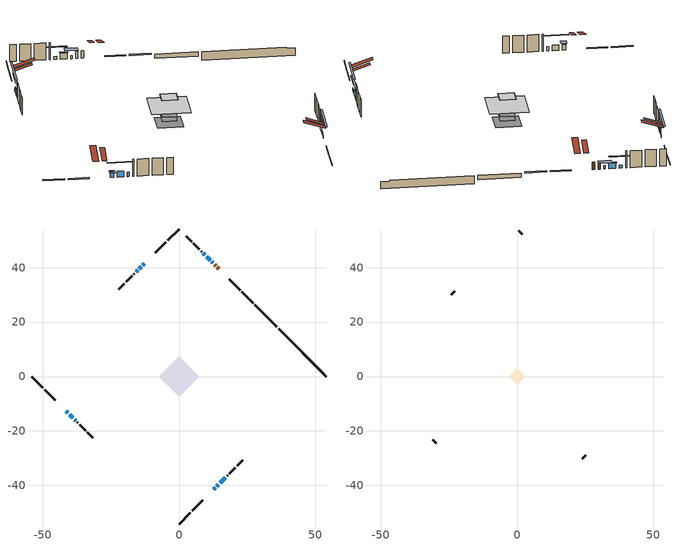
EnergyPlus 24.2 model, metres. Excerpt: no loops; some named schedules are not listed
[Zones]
conditioned space
 floor adiabatic (Floor3 construction): -2.81,0 0,2.81 2.81,0 0,-2.81 z0.49
 floor adiabatic (AdiabaticFloorConstruction): -7.36,0 0,7.36 7.36,0 0,-7.36 z2.93
 floor foundation (Slab1 construction): -4.87,0 0,4.87 4.87,0 0,-4.87 z-1.91
 floor foundation (Slab2 construction): -2.81,0 0,2.81 2.81,0 0,-2.81 z-0.71
 wall outside (RimJoist1 construction): 0,-54.22 4.16,-50.05 / -54.22,0 -50.05,-4.16 / 0,54.22 -4.16,50.05 / 27.25,26.96 23.09,31.12 z0.49:0.79
 wall outside (RimJoist2 construction): 4.82,-49.4 8.74,-45.48 / -49.4,-4.82 -45.48,-8.74 / -4.82,49.4 -8.74,45.48 / 22.44,31.78 18.52,35.7 z0.49:0.79
 wall outside (AdiabaticWallConstruction 1): 14.57,39.65 14.11,40.1 / 13.46,40.76 13.08,41.14 z0.49:2.52
 wall outside (AdiabaticWallConstruction): 12.42,41.79 12.1,42.12 z0.49:1.33; -41.53,-12.69 -40.9,-13.32 / 11.44,42.78 10.18,44.04 / -40.24,-13.97 -38.98,-15.23 / -13.94,40.28 -14.57,39.65 / 15.17,-39.05 17.06,-37.16 z0.49:2.12; -12.69,41.53 -13.28,40.94 / 12.69,-41.53 13.28,-40.94 z0.49:0.95; -38.33,-15.89 -37.99,-16.23 z0.49:1.71; 9.53,44.69 8.95,45.27 / 13.93,-40.28 14.51,-39.7 z0.49:1.31; -15.22,39 -15.8,38.42 z0.49:1.51
 wall outside (Wall1 construction): 17.71,-36.5 17.87,-36.35 / -37.33,-16.89 -37.17,-17.04 / -16.45,37.76 -16.61,37.61 / 8.29,45.92 8.14,46.08 z0.49:5.37
 wall outside (Wall2 construction): 18.53,-35.69 20.74,-33.48 / -36.52,-17.7 -34.3,-19.91 / -17.27,36.95 -19.48,34.74 / 7.48,46.74 5.27,48.95 z0.49:5.37
 wall outside (Wall3 construction): 21.4,-32.82 23.39,-30.82 / -33.65,-20.57 -31.65,-22.57 / -20.14,34.08 -22.14,32.08 / 4.61,49.61 2.61,51.61 z0.49:5.37
 wall foundation (FoundationWall1 construction): 36.65,17.57,-1.91 36.65,17.57,0.48 52.46,1.76,0.48 52.46,1.76,0.17 54.22,0,0.17 54.22,0,-1.91
 wall foundation (FoundationWall2 construction): 35.99,18.22 27.91,26.3 z-0.71:0.49
 window (WindowConstruction 8): 12.42,41.8 12.1,42.12 z0.49:1.33
 window (WindowConstruction 5): -41.53,-12.69 -40.9,-13.32 z0.49:2.11
 window (WindowConstruction 6): 11.44,42.78 10.18,44.03 z0.49:2.11
 window (WindowConstruction 7): -40.24,-13.97 -38.98,-15.23 z0.49:2.11
 window (WindowConstruction 10): -12.69,41.53 -13.28,40.94 z0.49:0.95
 window (WindowConstruction 11): 12.69,-41.53 13.28,-40.94 z0.49:0.95
 window (WindowConstruction 9): -38.33,-15.89 -37.99,-16.23 z0.49:1.71
 window (WindowConstruction): 9.52,44.69 8.95,45.27 z0.49:1.3
 window (WindowConstruction 1): -13.94,40.28 -14.56,39.65 z0.49:2.11
 window (WindowConstruction 2): -15.22,38.99 -15.8,38.42 z0.49:1.5
 window (WindowConstruction 3): 13.94,-40.28 14.51,-39.7 z0.49:1.3
 window (WindowConstruction 4): 15.17,-39.05 17.06,-37.16 z0.49:2.11
 door (Door): 14.57,39.65 14.11,40.1 z0.49:2.52
 door (Door 1): 13.46,40.76 13.08,41.14 z0.49:2.52
 ceiling adiabatic (AdiabaticFloorConstruction): 0,-7.36 7.36,0 0,7.36 -7.36,0 z2.93
 roof outside (Roof3 construction): 12.03,-42.19,5.37 8.63,-38.79,6.97 7.74,-39.68,6.97 11.13,-43.08,5.37; -42.19,-12.03,5.37 -38.79,-8.63,6.97 -39.68,-7.74,6.97 -43.08,-11.13,5.37; -12.03,42.19,5.37 -8.63,38.79,6.97 -7.74,39.68,6.97 -11.13,43.08,5.37; 15.22,38.99,5.37 11.83,35.59,6.97 12.72,34.7,6.97 16.12,38.1,5.37
attic - vented
 floor to conditioned space (Floor1 construction Reversed): -2.95,0 0,2.95 2.95,0 0,-2.95 z5.37
 floor to conditioned space (Floor2 construction Reversed): -3.01,0 0,3.01 3.01,0 0,-3.01 z5.37
 wall outside (Wall4 construction): 24.05,-30.16 25.35,-28.87 / -30.99,-23.23 -29.69,-24.52 / -22.79,31.42 -24.09,30.13 / 1.95,52.26 0.66,53.56 z0.49:5.37
 roof outside (Roof1 construction): 10.48,-43.74,5.37 6.37,-39.63,7.3 5.29,-40.71,7.3 9.4,-44.82,5.37; -43.74,-10.48,5.37 -39.63,-6.37,7.3 -40.71,-5.29,7.3 -44.82,-9.4,5.37; -10.48,43.74,5.37 -6.37,39.63,7.3 -5.29,40.71,7.3 -9.4,44.82,5.37; 16.78,37.44,5.37 12.67,33.33,7.3 13.75,32.25,7.3 17.86,36.36,5.37
shading: 11.02,43.19 13.5,40.72 14.57,41.8 12.1,44.27 z2.85; -40.69,-13.53 -41.74,-12.48 -42.82,-13.55 -41.76,-14.6 z2.41; 10.04,44.18 11.58,42.63 11.87,42.92 10.33,44.47 z2.32; -37.08,-17.14 -42.15,-12.06 -42.44,-12.35 -37.37,-17.43 z4.82; -16.85,37.37 -9.12,45.1 -9.41,45.39 -17.14,37.66 z6; 16.85,-37.37 9.12,-45.1 9.41,-45.39 17.14,-37.66 z6; 7.04,47.18 11.43,42.78 11.73,43.07 7.33,47.47 z4; -16.47,37.74 -12.03,42.19 -12.32,42.48 -16.77,38.03 z4.82; -15.94,38.28 -15.08,39.14 -15.37,39.43 -16.23,38.57 z1.71; 16.42,-37.8 12.03,-42.19 12.32,-42.48 16.71,-38.09 z4; 18.97,-35.25 13.26,-40.96 13.55,-41.25 19.26,-35.54 z4.82
[Building]
Building 1: Terrain=Suburbs
[Site:Location]
Muskoka_ON: Latitude {deg}=44.97; Longitude {deg}=-79.3; Time Zone {hr}=-5; Elevation {m}=282; Keep Site Location Information=Yes
[Site:GroundTemperature:Shallow]
1.23063, -0.843289, -1.00938, -0.0251953, 3.92574, 7.85827, 11.2676, 13.4273, 13.6107, 11.8542, 8.53183, 4.71994
[Site:WaterMainsTemperature]
Calculation Method=Schedule; Temperature Schedule=mains temperature schedule
[Material] Roughness=Rough; Thermal Absorptance=0.9
Name | Thickness {m} | Conductivity {W/m-K} | Density {kg/m3} | Specific Heat {J/kg-K} | Solar Absorptance | Visible Absorptance
asphalt or fiberglass shingles | 0.00635 | 0.162714 | 1121.4 | 1465.45 | 0.4 | 0.4
ceiling loosefill ins | 0.0846667 | 0.0480833 | 16.02 | 1046.75 | 0.7 | 0.7
ceiling stud and cavity | 0.1397 | 0.0803008 | 65.682 | 1177.47 | 0.7 | 0.7
ceiling stud and cavity 1 | 0.1397 | 0.0771013 | 65.682 | 1177.47 | 0.7 | 0.7
concrete 4.0 in. | 0.1016 | 1.803125 | 2242.8 | 837.4 | 0.7 | 0.7
concrete 8.0 in. | 0.2032 | 1.803125 | 2242.8 | 837.4 | 0.7 | 0.7
door material | 0.04445 | 0.188738 | 512.64 | 1214.23 | 0.7 | 0.7
door material 1 | 0.04445 | 0.053851 | 512.64 | 1214.23 | 0.7 | 0.7
exterior vertical ins | 0.013954 | 0.029427 | 32.04 | 1214.23 | 0.7 | 0.7
exterior vertical ins 1 | 0.146173 | 0.029427 | 32.04 | 1214.23 | 0.7 | 0.7
floor covering | 0.0127 | 9.015625 | 54.468 | 1339.84 | 0.6 | 0.6
floor covering 1 | 0.0127 | 0.0433444 | 54.468 | 1339.84 | 0.6 | 0.6
floor rigid ins; wall rigid ins | 0.512978 | 0.029427 | 32.04 | 1214.23 | 0.7 | 0.7
floor stud and cavity | 0.0889 | 0.237924 | 50.32683 | 1063.81 | 0.7 | 0.7
floor stud and cavity 1 | 0.1397 | 1.75129 | 37.0049 | 1207.88 | 0.7 | 0.7
furniture material conditioned space 1 | 0.1524 | 0.115458 | 640.8 | 1214.23 | 0.6 | 0.6
gypsum board | 0.0127 | 0.160291 | 801 | 837.4 | 0.6 | 0.6
gypsum board 1 | 0.0127 | 0.160291 | 801 | 837.4 | 0.7 | 0.7
osb sheathing 0.5 in. | 0.0127 | 0.115458 | 512.64 | 1214.23 | 0.7 | 0.7
osb sheathing 0.75 in. | 0.01905 | 0.115458 | 512.64 | 1214.23 | 0.7 | 0.7
osb sheathing 2.0 in. | 0.0508 | 0.115458 | 512.64 | 1214.23 | 0.7 | 0.7
rim joist rigid ins | 0.103632 | 0.029427 | 32.04 | 1214.23 | 0.7 | 0.7
rim joist stud and cavity | 0.0508 | 0.177588 | 50.32683 | 1063.81 | 0.6 | 0.6
rim joist stud and cavity 1 | 0.0508 | 0.0553127 | 125.044 | 1163.47 | 0.6 | 0.6
roof rigid ins | 0.051816 | 0.029427 | 32.04 | 1214.23 | 0.7 | 0.7
roof stud and cavity | 0.2032 | 1.394 | 78.34581 | 1123.46 | 0.7 | 0.7
wall stud and cavity | 0.1397 | 0.0981912 | 139.0536 | 1170.24 | 0.7 | 0.7
wall stud and cavity 1 | 0.1397 | 0.0876667 | 139.0536 | 1170.24 | 0.7 | 0.7
wall stud and cavity 2 | 0.1397 | 0.0878609 | 139.0536 | 1170.24 | 0.7 | 0.7
wall stud and cavity 3 | 0.0889 | 6.9971 | 50.32683 | 1063.81 | 0.6 | 0.6
wall stud and cavity 4 | 0.0889 | 0.380278 | 52.3479 | 1209.89 | 0.7 | 0.7
wall stud and cavity 5 | 0.0889 | 0.391764 | 83.0341 | 1211.67 | 0.7 | 0.7
wood siding | 0.0254 | 0.102417 | 544.68 | 1172.36 | 0.4 | 0.4
wood siding 1 | 0.00254 | 0.102417 | 544.68 | 1172.36 | 0.4 | 0.4
wood siding 2; wood siding 3; wood siding 4 | 0.0254 | 0.102417 | 544.68 | 1172.36 | 0.7 | 0.7
[WindowMaterial:SimpleGlazingSystem]
Name | U-Factor {W/m2-K} | Solar Heat Gain Coefficient
WindowMaterial | 2.76916 | 0.48
WindowMaterial 1 | 2.10143 | 0.48
WindowMaterial 2 | 2.17411 | 0.43
WindowMaterial 3 | 2.21499 | 0.4
WindowMaterial 4 | 5.16017 | 0.65
WindowMaterial 5 | 3.120061 | 0.47
WindowMaterial 6 | 2.28937 | 0.35
WindowMaterial 7 | 2.75042 | 0.41
[Construction]
AdiabaticFloorConstruction: floor stud and cavity 1, floor rigid ins, osb sheathing 0.75 in., floor covering 1
AdiabaticWallConstruction: wood siding 3, wall rigid ins, wall stud and cavity 4, gypsum board
AdiabaticWallConstruction 1: wood siding 4, wall rigid ins, wall stud and cavity 4, gypsum board
Door: door material
Door 1: door material 1
Floor1 construction Reversed: gypsum board, ceiling stud and cavity, ceiling loosefill ins
Floor2 construction Reversed: gypsum board, ceiling stud and cavity 1
Floor3 construction: floor stud and cavity, floor covering
FoundationWall1 construction; FoundationWall2 construction: concrete 8.0 in., gypsum board 1
furniture construction conditioned space 1: furniture material conditioned space 1
PartitionWallConstruction: gypsum board, wall stud and cavity 5, gypsum board
RimJoist1 construction: wood siding 2, rim joist stud and cavity
RimJoist2 construction: wood siding 2, rim joist rigid ins, osb sheathing 2.0 in., rim joist stud and cavity 1
Roof1 construction: asphalt or fiberglass shingles
Roof3 construction: asphalt or fiberglass shingles, roof rigid ins, osb sheathing 0.75 in., roof stud and cavity, gypsum board
Slab1 construction; Slab2 construction: concrete 4.0 in.
Wall1 construction: wood siding, osb sheathing 0.5 in., wall stud and cavity, gypsum board
Wall2 construction: wood siding, osb sheathing 0.5 in., wall stud and cavity 1, gypsum board
Wall3 construction: wood siding, osb sheathing 0.5 in., wall stud and cavity 2, gypsum board
Wall4 construction: wood siding 1, wall stud and cavity 3
WindowConstruction: WindowMaterial
WindowConstruction 1; WindowConstruction 4; WindowConstruction 5; WindowConstruction 6; WindowConstruction 7: WindowMaterial 1
WindowConstruction 10: WindowMaterial 6
WindowConstruction 11: WindowMaterial 7
WindowConstruction 2: WindowMaterial 2
WindowConstruction 3: WindowMaterial 3
WindowConstruction 8: WindowMaterial 4
WindowConstruction 9: WindowMaterial 5
[Zone] Multiplier=1; Part of Total Floor Area=Yes
Name | Volume {m3}
attic - vented | 11.162
conditioned space | 306.1
[Space]
Name | Zone | Volume {m3}
attic - vented 1 | attic - vented | 11.162
conditioned space 1 | conditioned space | 306.1
[ZoneInfiltration:EffectiveLeakageArea]
infil attic - vented 1: Zone or Space=attic - vented 1; Schedule=Always On Discrete; Effective Air Leakage Area {cm2}=1445.29; Stack Coefficient=0.000473698; Wind Coefficient=1.47052e-05
[ZoneMixing]
whole house fan mix: Zone or Space=attic - vented; Schedule=Always On Continuous; Design Flow Rate Calculation Method=Flow/Zone; Design Flow Rate {m3/s}=0; Source Zone or Space=conditioned space
[SurfaceProperty:ExposedFoundationPerimeter] Exposed Perimeter Calculation Method=TotalExposedPerimeter
Name | Total Exposed Perimeter {m}
Slab1 | 24.841
Slab2 | 11.43
[InternalMass] Zone or ZoneList=conditioned space; Space or SpaceList=conditioned space 1
Name | Construction | Surface Area {m2}
furniture mass conditioned space 1 | furniture construction conditioned space 1 | 74.9602
partition wall mass | PartitionWallConstruction | 171.56
[Lights]
interior lighting: Zone or ZoneList or Space or SpaceList=conditioned space 1; Schedule=interior lighting schedule; Design Level Calculation Method=LightingLevel; Lighting Level {W}=343.2; Return Air Fraction=0; Fraction Radiant=0.6; Fraction Visible=0.2; Fraction Replaceable=1
[People]
occupants: Zone or ZoneList or Space or SpaceList=conditioned space 1; Number of People Schedule=occupants schedule; Number of People Calculation Method=People; Number of People=3; Fraction Radiant=0.314171; Sensible Heat Fraction=0.56303; Activity Level Schedule=occupants activity schedule; Carbon Dioxide Generation Rate {m3/s-W}=0; Enable ASHRAE 55 Comfort Warnings=No; Mean Radiant Temperature Calculation Type=EnclosureAveraged
[ElectricEquipment] Zone or ZoneList or Space or SpaceList=conditioned space 1; Design Level Calculation Method=EquipmentLevel
Name | Schedule | Design Level {W} | Fraction Latent | Fraction Radiant | Fraction Lost
clothes dryer | clothes dryer schedule | 140.772 | 0.015 | 0.081 | 0.85
clothes washer | clothes washer schedule | 32.1985 | 0.03 | 0.162 | 0.7
cooking range | cooking range schedule | 215.147 | 0.08 | 0.432 | 0.2
dishwasher | dishwasher schedule | 66.8632 | 0.3 | 0.18 | 0.4
fridge | fridge schedule | 72.9452 | 0 | 0.6 | 0
mech vent bath fan 0 | mech vent bath fan 0 schedule | 50.2 | 0 | 0 | 1
mech vent house fan | mech vent house fan schedule | 0 | 0 | 0 | 1
mech vent house fan cfis | mech vent house fan cfis schedule | 0 | 0 | 0 | 0
misc plug loads | misc plug loads schedule | 494.7 | 0.045 | 0.513 | 0.1
whole house fan | Always On Discrete | 0 | 0 | 0 | 1
[OtherEquipment] Zone or ZoneList or Space or SpaceList=conditioned space 1; Design Level Calculation Method=EquipmentLevel
Name | Fuel Type | Schedule | Design Level {W} | Fraction Latent | Fraction Radiant | Fraction Lost
clothes dryer 1 | Electricity | clothes dryer schedule | 0 | 0.015 | 0.081 | 0.85
cooking range 1 | Electricity | cooking range schedule | 0 | 0.08 | 0.432 | 0.2
general water use latent | None | general water use schedule | 62.594 | 1 | 0 | 0
general water use sensible | None | general water use schedule | -61.6891 | 0 | 0.6 | 0
mech vent house fan latent load | None | Always On Discrete | 0 | 1 | 0 | 0
mech vent house fan sensible load | None | Always On Discrete | 0 | 0 | 0 | 0
water heater energy adjustment1 | NaturalGas | Always On Discrete | 0.01 | 0 | 0 | 1
[ZoneInfiltration:DesignFlowRate] Zone or ZoneList or Space or SpaceList=conditioned space 1; Schedule=Always On Discrete; Design Flow Rate Calculation Method=Flow/Zone; Design Flow Rate {m3/s}=0
infil flow; natural vent flow; whole house fan flow
[Foundation:Kiva] Initial Indoor Air Temperature {C}=18; Wall Depth Below Slab {m}=0.2032; Custom Block X Position 1 {m}=0.2159; Custom Block Z Position 1 {m}=0
Name | Wall Height Above Grade {m} | Custom Block Material Name 1 | Custom Block Depth 1 {m}
Foundation Kiva 1 | 0.479999 | exterior vertical ins | 2.39
Foundation Kiva 2 | 0.489996 | exterior vertical ins 1 | 1.2
[Foundation:Kiva:Settings]
Soil Conductivity {W/m-K}=0.849921; Soil Density {kg/m3}=1842.3; Soil Specific Heat {J/kg-K}=418.7; Ground Solar Absorptivity=0.9; Ground Thermal Absorptivity=0.9; Ground Surface Roughness {m}=0.03; Far-Field Width {m}=40; Deep-Ground Boundary Condition=ZeroFlux; Deep-Ground Depth {m}=40; Minimum Cell Dimension {m}=0.2; Maximum Cell Growth Coefficient=3; Simulation Timestep=Timestep
[Exterior:Lights]
exterior lighting: Schedule=exterior lighting schedule; Design Level {W}=75.6
[Schedule:Constant]
Name | Hourly Value
Always On Continuous; mech vent house fan schedule; mech vent house fan cfis schedule; Always On Discrete | 1
occupants activity schedule | 117.228
fridge schedule | 0
[Schedule:Week:Daily]
interior lighting schedule Week Rule - Jan1-Jan27: interior lighting schedule day, interior lighting schedule day, interior lighting schedule day, interior lighting schedule day, interior lighting schedule day, interior lighting schedule day, interior lighting schedule day, interior lighting schedule default day, interior lighting schedule default day, interior lighting schedule default day, interior lighting schedule default day, interior lighting schedule default day
interior lighting schedule Week Rule - Jan28-Feb3: interior lighting schedule day, interior lighting schedule day, interior lighting schedule day, interior lighting schedule day, interior lighting schedule day 1, interior lighting schedule day 1, interior lighting schedule day 1, interior lighting schedule default day, interior lighting schedule default day, interior lighting schedule default day, interior lighting schedule default day, interior lighting schedule default day
interior lighting schedule Week Rule - Feb4-Feb24: interior lighting schedule day 1, interior lighting schedule day 1, interior lighting schedule day 1, interior lighting schedule day 1, interior lighting schedule day 1, interior lighting schedule day 1, interior lighting schedule day 1, interior lighting schedule default day, interior lighting schedule default day, interior lighting schedule default day, interior lighting schedule default day, interior lighting schedule default day
interior lighting schedule Week Rule - Feb25-Mar3: interior lighting schedule day 1, interior lighting schedule day 1, interior lighting schedule day 1, interior lighting schedule day 1, interior lighting schedule day 2, interior lighting schedule day 2, interior lighting schedule day 2, interior lighting schedule default day, interior lighting schedule default day, interior lighting schedule default day, interior lighting schedule default day, interior lighting schedule default day
interior lighting schedule Week Rule - Mar4-Mar31: interior lighting schedule day 2, interior lighting schedule day 2, interior lighting schedule day 2, interior lighting schedule day 2, interior lighting schedule day 2, interior lighting schedule day 2, interior lighting schedule day 2, interior lighting schedule default day, interior lighting schedule default day, interior lighting schedule default day, interior lighting schedule default day, interior lighting schedule default day
interior lighting schedule Week Rule - Apr1-Apr28: interior lighting schedule day 3, interior lighting schedule day 3, interior lighting schedule day 3, interior lighting schedule day 3, interior lighting schedule day 3, interior lighting schedule day 3, interior lighting schedule day 3, interior lighting schedule default day, interior lighting schedule default day, interior lighting schedule default day, interior lighting schedule default day, interior lighting schedule default day
interior lighting schedule Week Rule - Apr29-May5: interior lighting schedule day 3, interior lighting schedule day 3, interior lighting schedule day 4, interior lighting schedule day 4, interior lighting schedule day 4, interior lighting schedule day 4, interior lighting schedule day 4, interior lighting schedule default day, interior lighting schedule default day, interior lighting schedule default day, interior lighting schedule default day, interior lighting schedule default day
interior lighting schedule Week Rule - May6-May26: interior lighting schedule day 4, interior lighting schedule day 4, interior lighting schedule day 4, interior lighting schedule day 4, interior lighting schedule day 4, interior lighting schedule day 4, interior lighting schedule day 4, interior lighting schedule default day, interior lighting schedule default day, interior lighting schedule default day, interior lighting schedule default day, interior lighting schedule default day
interior lighting schedule Week Rule - May27-Jun2: interior lighting schedule day 4, interior lighting schedule day 4, interior lighting schedule day 4, interior lighting schedule day 4, interior lighting schedule day 4, interior lighting schedule day 5, interior lighting schedule day 5, interior lighting schedule default day, interior lighting schedule default day, interior lighting schedule default day, interior lighting schedule default day, interior lighting schedule default day
interior lighting schedule Week Rule - Jun3-Jun30: interior lighting schedule day 5, interior lighting schedule day 5, interior lighting schedule day 5, interior lighting schedule day 5, interior lighting schedule day 5, interior lighting schedule day 5, interior lighting schedule day 5, interior lighting schedule default day, interior lighting schedule default day, interior lighting schedule default day, interior lighting schedule default day, interior lighting schedule default day
interior lighting schedule Week Rule - Jul1-Jul28: interior lighting schedule day 6, interior lighting schedule day 6, interior lighting schedule day 6, interior lighting schedule day 6, interior lighting schedule day 6, interior lighting schedule day 6, interior lighting schedule day 6, interior lighting schedule default day, interior lighting schedule default day, interior lighting schedule default day, interior lighting schedule default day, interior lighting schedule default day
interior lighting schedule Week Rule - Jul29-Aug4: interior lighting schedule day 6, interior lighting schedule day 6, interior lighting schedule day 6, interior lighting schedule day 7, interior lighting schedule day 7, interior lighting schedule day 7, interior lighting schedule day 7, interior lighting schedule default day, interior lighting schedule default day, interior lighting schedule default day, interior lighting schedule default day, interior lighting schedule default day
interior lighting schedule Week Rule - Aug5-Aug25: interior lighting schedule day 7, interior lighting schedule day 7, interior lighting schedule day 7, interior lighting schedule day 7, interior lighting schedule day 7, interior lighting schedule day 7, interior lighting schedule day 7, interior lighting schedule default day, interior lighting schedule default day, interior lighting schedule default day, interior lighting schedule default day, interior lighting schedule default day
interior lighting schedule Week Rule - Aug26-Sep1: interior lighting schedule day 7, interior lighting schedule day 7, interior lighting schedule day 7, interior lighting schedule day 7, interior lighting schedule day 7, interior lighting schedule day 7, interior lighting schedule day 8, interior lighting schedule default day, interior lighting schedule default day, interior lighting schedule default day, interior lighting schedule default day, interior lighting schedule default day
interior lighting schedule Week Rule - Sep2-Sep29: interior lighting schedule day 8, interior lighting schedule day 8, interior lighting schedule day 8, interior lighting schedule day 8, interior lighting schedule day 8, interior lighting schedule day 8, interior lighting schedule day 8, interior lighting schedule default day, interior lighting schedule default day, interior lighting schedule default day, interior lighting schedule default day, interior lighting schedule default day
interior lighting schedule Week Rule - Sep30-Oct6: interior lighting schedule day 8, interior lighting schedule day 9, interior lighting schedule day 9, interior lighting schedule day 9, interior lighting schedule day 9, interior lighting schedule day 9, interior lighting schedule day 9, interior lighting schedule default day, interior lighting schedule default day, interior lighting schedule default day, interior lighting schedule default day, interior lighting schedule default day
interior lighting schedule Week Rule - Oct7-Oct27: interior lighting schedule day 9, interior lighting schedule day 9, interior lighting schedule day 9, interior lighting schedule day 9, interior lighting schedule day 9, interior lighting schedule day 9, interior lighting schedule day 9, interior lighting schedule default day, interior lighting schedule default day, interior lighting schedule default day, interior lighting schedule default day, interior lighting schedule default day
interior lighting schedule Week Rule - Oct28-Nov3: interior lighting schedule day 9, interior lighting schedule day 9, interior lighting schedule day 9, interior lighting schedule day 9, interior lighting schedule day 10, interior lighting schedule day 10, interior lighting schedule day 10, interior lighting schedule default day, interior lighting schedule default day, interior lighting schedule default day, interior lighting schedule default day, interior lighting schedule default day
interior lighting schedule Week Rule - Nov4-Nov24: interior lighting schedule day 10, interior lighting schedule day 10, interior lighting schedule day 10, interior lighting schedule day 10, interior lighting schedule day 10, interior lighting schedule day 10, interior lighting schedule day 10, interior lighting schedule default day, interior lighting schedule default day, interior lighting schedule default day, interior lighting schedule default day, interior lighting schedule default day
interior lighting schedule Week Rule - Nov25-Dec1: interior lighting schedule day 10, interior lighting schedule day 10, interior lighting schedule day 10, interior lighting schedule day 10, interior lighting schedule day 10, interior lighting schedule day 10, interior lighting schedule day 11, interior lighting schedule default day, interior lighting schedule default day, interior lighting schedule default day, interior lighting schedule default day, interior lighting schedule default day
interior lighting schedule Week Rule - Dec2-Dec31: interior lighting schedule day 11, interior lighting schedule day 11, interior lighting schedule day 11, interior lighting schedule day 11, interior lighting schedule day 11, interior lighting schedule day 11, interior lighting schedule day 11, interior lighting schedule default day, interior lighting schedule default day, interior lighting schedule default day, interior lighting schedule default day, interior lighting schedule default day
occupants schedule Week Rule - Jan1-Dec31: occupants schedule day, occupants schedule day, occupants schedule day, occupants schedule day, occupants schedule day, occupants schedule day, occupants schedule day, occupants schedule default day, occupants schedule default day, occupants schedule default day, occupants schedule default day, occupants schedule default day
clothes dryer schedule Week Rule - Jan1-Dec31: clothes dryer schedule day, clothes dryer schedule day, clothes dryer schedule day, clothes dryer schedule day, clothes dryer schedule day, clothes dryer schedule day, clothes dryer schedule day, clothes dryer schedule default day, clothes dryer schedule default day, clothes dryer schedule default day, clothes dryer schedule default day, clothes dryer schedule default day
clothes washer schedule Week Rule - Jan1-Dec31: clothes washer schedule day, clothes washer schedule day, clothes washer schedule day, clothes washer schedule day, clothes washer schedule day, clothes washer schedule day, clothes washer schedule day, clothes washer schedule default day, clothes washer schedule default day, clothes washer schedule default day, clothes washer schedule default day, clothes washer schedule default day
cooking range schedule Week Rule - Jan1-Dec31: cooking range schedule day, cooking range schedule day, cooking range schedule day, cooking range schedule day, cooking range schedule day, cooking range schedule day, cooking range schedule day, cooking range schedule default day, cooking range schedule default day, cooking range schedule default day, cooking range schedule default day, cooking range schedule default day
dishwasher schedule Week Rule - Jan1-Dec31: dishwasher schedule day, dishwasher schedule day, dishwasher schedule day, dishwasher schedule day, dishwasher schedule day, dishwasher schedule day, dishwasher schedule day, dishwasher schedule default day, dishwasher schedule default day, dishwasher schedule default day, dishwasher schedule default day, dishwasher schedule default day
mech vent bath fan 0 schedule Week Rule - Jan1-Dec31: mech vent bath fan 0 schedule day, mech vent bath fan 0 schedule day, mech vent bath fan 0 schedule day, mech vent bath fan 0 schedule day, mech vent bath fan 0 schedule day, mech vent bath fan 0 schedule day, mech vent bath fan 0 schedule day, mech vent bath fan 0 schedule default day, mech vent bath fan 0 schedule default day, mech vent bath fan 0 schedule default day, mech vent bath fan 0 schedule default day, mech vent bath fan 0 schedule default day
misc plug loads schedule Week Rule - Jan1-Dec31: misc plug loads schedule day, misc plug loads schedule day, misc plug loads schedule day, misc plug loads schedule day, misc plug loads schedule day, misc plug loads schedule day, misc plug loads schedule day, misc plug loads schedule default day, misc plug loads schedule default day, misc plug loads schedule default day, misc plug loads schedule default day, misc plug loads schedule default day
general water use schedule Week Rule - Jan1-Dec31: general water use schedule day, general water use schedule day, general water use schedule day, general water use schedule day, general water use schedule day, general water use schedule day, general water use schedule day, general water use schedule default day, general water use schedule default day, general water use schedule default day, general water use schedule default day, general water use schedule default day
exterior lighting schedule Week Rule - Jan1-Jan27: exterior lighting schedule day, exterior lighting schedule day, exterior lighting schedule day, exterior lighting schedule day, exterior lighting schedule day, exterior lighting schedule day, exterior lighting schedule day, exterior lighting schedule default day, exterior lighting schedule default day, exterior lighting schedule default day, exterior lighting schedule default day, exterior lighting schedule default day
exterior lighting schedule Week Rule - Jan28-Feb3: exterior lighting schedule day, exterior lighting schedule day, exterior lighting schedule day, exterior lighting schedule day, exterior lighting schedule day 1, exterior lighting schedule day 1, exterior lighting schedule day 1, exterior lighting schedule default day, exterior lighting schedule default day, exterior lighting schedule default day, exterior lighting schedule default day, exterior lighting schedule default day
exterior lighting schedule Week Rule - Feb4-Feb24: exterior lighting schedule day 1, exterior lighting schedule day 1, exterior lighting schedule day 1, exterior lighting schedule day 1, exterior lighting schedule day 1, exterior lighting schedule day 1, exterior lighting schedule day 1, exterior lighting schedule default day, exterior lighting schedule default day, exterior lighting schedule default day, exterior lighting schedule default day, exterior lighting schedule default day
exterior lighting schedule Week Rule - Feb25-Mar3: exterior lighting schedule day 1, exterior lighting schedule day 1, exterior lighting schedule day 1, exterior lighting schedule day 1, exterior lighting schedule day 2, exterior lighting schedule day 2, exterior lighting schedule day 2, exterior lighting schedule default day, exterior lighting schedule default day, exterior lighting schedule default day, exterior lighting schedule default day, exterior lighting schedule default day
exterior lighting schedule Week Rule - Mar4-Mar31: exterior lighting schedule day 2, exterior lighting schedule day 2, exterior lighting schedule day 2, exterior lighting schedule day 2, exterior lighting schedule day 2, exterior lighting schedule day 2, exterior lighting schedule day 2, exterior lighting schedule default day, exterior lighting schedule default day, exterior lighting schedule default day, exterior lighting schedule default day, exterior lighting schedule default day
exterior lighting schedule Week Rule - Apr1-Apr28: exterior lighting schedule day 3, exterior lighting schedule day 3, exterior lighting schedule day 3, exterior lighting schedule day 3, exterior lighting schedule day 3, exterior lighting schedule day 3, exterior lighting schedule day 3, exterior lighting schedule default day, exterior lighting schedule default day, exterior lighting schedule default day, exterior lighting schedule default day, exterior lighting schedule default day
exterior lighting schedule Week Rule - Apr29-May5: exterior lighting schedule day 3, exterior lighting schedule day 3, exterior lighting schedule day 4, exterior lighting schedule day 4, exterior lighting schedule day 4, exterior lighting schedule day 4, exterior lighting schedule day 4, exterior lighting schedule default day, exterior lighting schedule default day, exterior lighting schedule default day, exterior lighting schedule default day, exterior lighting schedule default day
exterior lighting schedule Week Rule - May6-May26: exterior lighting schedule day 4, exterior lighting schedule day 4, exterior lighting schedule day 4, exterior lighting schedule day 4, exterior lighting schedule day 4, exterior lighting schedule day 4, exterior lighting schedule day 4, exterior lighting schedule default day, exterior lighting schedule default day, exterior lighting schedule default day, exterior lighting schedule default day, exterior lighting schedule default day
exterior lighting schedule Week Rule - May27-Jun2: exterior lighting schedule day 4, exterior lighting schedule day 4, exterior lighting schedule day 4, exterior lighting schedule day 4, exterior lighting schedule day 4, exterior lighting schedule day 5, exterior lighting schedule day 5, exterior lighting schedule default day, exterior lighting schedule default day, exterior lighting schedule default day, exterior lighting schedule default day, exterior lighting schedule default day
exterior lighting schedule Week Rule - Jun3-Jun30: exterior lighting schedule day 5, exterior lighting schedule day 5, exterior lighting schedule day 5, exterior lighting schedule day 5, exterior lighting schedule day 5, exterior lighting schedule day 5, exterior lighting schedule day 5, exterior lighting schedule default day, exterior lighting schedule default day, exterior lighting schedule default day, exterior lighting schedule default day, exterior lighting schedule default day
exterior lighting schedule Week Rule - Jul1-Jul28: exterior lighting schedule day 6, exterior lighting schedule day 6, exterior lighting schedule day 6, exterior lighting schedule day 6, exterior lighting schedule day 6, exterior lighting schedule day 6, exterior lighting schedule day 6, exterior lighting schedule default day, exterior lighting schedule default day, exterior lighting schedule default day, exterior lighting schedule default day, exterior lighting schedule default day
exterior lighting schedule Week Rule - Jul29-Aug4: exterior lighting schedule day 6, exterior lighting schedule day 6, exterior lighting schedule day 6, exterior lighting schedule day 7, exterior lighting schedule day 7, exterior lighting schedule day 7, exterior lighting schedule day 7, exterior lighting schedule default day, exterior lighting schedule default day, exterior lighting schedule default day, exterior lighting schedule default day, exterior lighting schedule default day
exterior lighting schedule Week Rule - Aug5-Aug25: exterior lighting schedule day 7, exterior lighting schedule day 7, exterior lighting schedule day 7, exterior lighting schedule day 7, exterior lighting schedule day 7, exterior lighting schedule day 7, exterior lighting schedule day 7, exterior lighting schedule default day, exterior lighting schedule default day, exterior lighting schedule default day, exterior lighting schedule default day, exterior lighting schedule default day
exterior lighting schedule Week Rule - Aug26-Sep1: exterior lighting schedule day 7, exterior lighting schedule day 7, exterior lighting schedule day 7, exterior lighting schedule day 7, exterior lighting schedule day 7, exterior lighting schedule day 7, exterior lighting schedule day 8, exterior lighting schedule default day, exterior lighting schedule default day, exterior lighting schedule default day, exterior lighting schedule default day, exterior lighting schedule default day
[Schedule:Year]
interior lighting schedule: interior lighting schedule Week Rule - Jan1-Jan27, 1, 1, 1, 27, interior lighting schedule Week Rule - Jan28-Feb3, 1, 28, 2, 3, interior lighting schedule Week Rule - Feb4-Feb24, 2, 4, 2, 24, interior lighting schedule Week Rule - Feb25-Mar3, 2, 25, 3, 3, interior lighting schedule Week Rule - Mar4-Mar31, 3, 4, 3, 31, interior lighting schedule Week Rule - Apr1-Apr28, 4, 1, 4, 28, interior lighting schedule Week Rule - Apr29-May5, 4, 29, 5, 5, interior lighting schedule Week Rule - May6-May26, 5, 6, 5, 26, interior lighting schedule Week Rule - May27-Jun2, 5, 27, 6, 2, interior lighting schedule Week Rule - Jun3-Jun30, 6, 3, 6, 30, interior lighting schedule Week Rule - Jul1-Jul28, 7, 1, 7, 28, interior lighting schedule Week Rule - Jul29-Aug4, 7, 29, 8, 4, interior lighting schedule Week Rule - Aug5-Aug25, 8, 5, 8, 25, interior lighting schedule Week Rule - Aug26-Sep1, 8, 26, 9, 1, interior lighting schedule Week Rule - Sep2-Sep29, 9, 2, 9, 29, interior lighting schedule Week Rule - Sep30-Oct6, 9, 30, 10, 6, interior lighting schedule Week Rule - Oct7-Oct27, 10, 7, 10, 27, interior lighting schedule Week Rule - Oct28-Nov3, 10, 28, 11, 3, interior lighting schedule Week Rule - Nov4-Nov24, 11, 4, 11, 24, interior lighting schedule Week Rule - Nov25-Dec1, 11, 25, 12, 1, interior lighting schedule Week Rule - Dec2-Dec31, 12, 2, 12, 31
occupants schedule: occupants schedule Week Rule - Jan1-Dec31, 1, 1, 12, 31
clothes dryer schedule: clothes dryer schedule Week Rule - Jan1-Dec31, 1, 1, 12, 31
clothes washer schedule: clothes washer schedule Week Rule - Jan1-Dec31, 1, 1, 12, 31
cooking range schedule: cooking range schedule Week Rule - Jan1-Dec31, 1, 1, 12, 31
dishwasher schedule: dishwasher schedule Week Rule - Jan1-Dec31, 1, 1, 12, 31
mech vent bath fan 0 schedule: mech vent bath fan 0 schedule Week Rule - Jan1-Dec31, 1, 1, 12, 31
misc plug loads schedule: misc plug loads schedule Week Rule - Jan1-Dec31, 1, 1, 12, 31
general water use schedule: general water use schedule Week Rule - Jan1-Dec31, 1, 1, 12, 31
exterior lighting schedule: exterior lighting schedule Week Rule - Jan1-Jan27, 1, 1, 1, 27, exterior lighting schedule Week Rule - Jan28-Feb3, 1, 28, 2, 3, exterior lighting schedule Week Rule - Feb4-Feb24, 2, 4, 2, 24, exterior lighting schedule Week Rule - Feb25-Mar3, 2, 25, 3, 3, exterior lighting schedule Week Rule - Mar4-Mar31, 3, 4, 3, 31, exterior lighting schedule Week Rule - Apr1-Apr28, 4, 1, 4, 28, exterior lighting schedule Week Rule - Apr29-May5, 4, 29, 5, 5, exterior lighting schedule Week Rule - May6-May26, 5, 6, 5, 26, exterior lighting schedule Week Rule - May27-Jun2, 5, 27, 6, 2, exterior lighting schedule Week Rule - Jun3-Jun30, 6, 3, 6, 30, exterior lighting schedule Week Rule - Jul1-Jul28, 7, 1, 7, 28, exterior lighting schedule Week Rule - Jul29-Aug4, 7, 29, 8, 4, exterior lighting schedule Week Rule - Aug5-Aug25, 8, 5, 8, 25, exterior lighting schedule Week Rule - Aug26-Sep1, 8, 26, 9, 1, exterior lighting schedule Week Rule - Sep2-Sep29, 9, 2, 9, 29, exterior lighting schedule Week Rule - Sep30-Oct6, 9, 30, 10, 6, exterior lighting schedule Week Rule - Oct7-Oct27, 10, 7, 10, 27, exterior lighting schedule Week Rule - Oct28-Nov3, 10, 28, 11, 3, exterior lighting schedule Week Rule - Nov4-Nov24, 11, 4, 11, 24, exterior lighting schedule Week Rule - Nov25-Dec1, 11, 25, 12, 1, exterior lighting schedule Week Rule - Dec2-Dec31, 12, 2, 12, 31
[Schedule:Compact]
mains temperature schedule: Through: 01/01, For: AllDays, Until: 24:00, 6.015, Through: 01/02, For: AllDays, Until: 24:00, 5.94667, Through: 01/03, For: AllDays, Until: 24:00, 5.87889, Through: 01/04, For: AllDays, Until: 24:00, 5.81278, Through: 01/05, For: AllDays, Until: 24:00, 5.74722, Through: 01/06, For: AllDays, Until: 24:00, 5.68333, Through: 01/07, For: AllDays, Until: 24:00, 5.62, Through: 01/08, For: AllDays, Until: 24:00, 5.55833, Through: 01/09, For: AllDays, Until: 24:00, 5.49722, Through: 01/10, For: AllDays, Until: 24:00, 5.43778, Through: 01/11, For: AllDays, Until: 24:00, 5.37944, Through: 01/12, For: AllDays, Until: 24:00, 5.32222, Through: 01/13, For: AllDays, Until: 24:00, 5.26611, Through: 01/14, For: AllDays, Until: 24:00, 5.21111, Through: 01/15, For: AllDays, Until: 24:00, 5.15778, Through: 01/16, For: AllDays, Until: 24:00, 5.10556, Through: 01/17, For: AllDays, Until: 24:00, 5.055, Through: 01/18, For: AllDays, Until: 24:00, 5.005, Through: 01/19, For: AllDays, Until: 24:00, 4.95667, Through: 01/20, For: AllDays, Until: 24:00, 4.91, Through: 01/21, For: AllDays, Until: 24:00, 4.86444, Through: 01/22, For: AllDays, Until: 24:00, 4.82, Through: 01/23, For: AllDays, Until: 24:00, 4.77722, Through: 01/24, For: AllDays, Until: 24:00, 4.73611, Through: 01/25, For: AllDays, Until: 24:00, 4.69556, Through: 01/26, For: AllDays, Until: 24:00, 4.65722, Through: 01/27, For: AllDays, Until: 24:00, 4.62, Through: 01/28, For: AllDays, Until: 24:00, 4.58389, Through: 01/29, For: AllDays, Until: 24:00, 4.55, Through: 01/30, For: AllDays, Until: 24:00, 4.51667, Through: 01/31, For: AllDays, Until: 24:00, 4.48556, Through: 02/01, For: AllDays, Until: 24:00, 4.45556, Through: 02/02, For: AllDays, Until: 24:00, 4.42722, Through: 02/03, For: AllDays, Until: 24:00, 4.4, Through: 02/04, For: AllDays, Until: 24:00, 4.375, Through: 02/05, For: AllDays, Until: 24:00, 4.35056, Through: 02/06, For: AllDays, Until: 24:00, 4.32833, Through: 02/07, For: AllDays, Until: 24:00, 4.30722, Through: 02/08, For: AllDays, Until: 24:00, 4.28833, Through: 02/09, For: AllDays, Until: 24:00, 4.27, Through: 02/10, For: AllDays, Until: 24:00, 4.25389, Through: 02/11, For: AllDays, Until: 24:00, 4.23944, Through: 02/12, For: AllDays, Until: 24:00, 4.22611, Through: 02/13, For: AllDays, Until: 24:00, 4.21444, Through: 02/14, For: AllDays, Until: 24:00, 4.20444, Through: 02/15, For: AllDays, Until: 24:00, 4.19556, Through: 02/16, For: AllDays, Until: 24:00, 4.18889, Through: 02/17, For: AllDays, Until: 24:00, 4.18333, Through: 02/18, For: AllDays, Until: 24:00, 4.17944, Through: 02/19, For: AllDays, Until: 24:00, 4.17722, Through: 02/20, For: AllDays, Until: 24:00, 4.17667, Through: 02/21, For: AllDays, Until: 24:00, 4.17722, Through: 02/22, For: AllDays, Until: 24:00, 4.18, Through: 02/23, For: AllDays, Until: 24:00, 4.18389, Through: 02/24, For: AllDays, Until: 24:00, 4.18944, Through: 02/25, For: AllDays, Until: 24:00, 4.19667, Through: 02/26, For: AllDays, Until: 24:00, 4.205, Through: 02/27, For: AllDays, Until: 24:00, 4.21556, Through: 02/28, For: AllDays, Until: 24:00, 4.22722, Through: 03/01, For: AllDays, Until: 24:00, 4.24056, Through: 03/02, For: AllDays, Until: 24:00, 4.25556, Through: 03/03, For: AllDays, Until: 24:00, 4.27167, Through: 03/04, For: AllDays, Until: 24:00, 4.29, Through: 03/05, For: AllDays, Until: 24:00, 4.30944, Through: 03/06, For: AllDays, Until: 24:00, 4.33056, Through: 03/07, For: AllDays, Until: 24:00, 4.35278, Through: 03/08, For: AllDays, Until: 24:00, 4.37722, Through: 03/09, For: AllDays, Until: 24:00, 4.40278, Through: 03/10, For: AllDays, Until: 24:00, 4.43, Through: 03/11, For: AllDays, Until: 24:00, 4.45833, Through: 03/12, For: AllDays, Until: 24:00, 4.48833, Through: 03/13, For: AllDays, Until: 24:00, 4.52, Through: 03/14, For: AllDays, Until: 24:00, 4.55278, Through: 03/15, For: AllDays, Until: 24:00, 4.58722, Through: 03/16, For: AllDays, Until: 24:00, 4.62333, Through: 03/17, For: AllDays, Until: 24:00, 4.66056, Through: 03/18, For: AllDays, Until: 24:00, 4.69944, Through: 03/19, For: AllDays, Until: 24:00, 4.73944, Through: 03/20, For: AllDays, Until: 24:00, 4.78111, Through: 03/21, For: AllDays, Until: 24:00, 4.82444, Through: 03/22, For: AllDays, Until: 24:00, 4.86833, Through: 03/23, For: AllDays, Until: 24:00, 4.91444, Through: 03/24, For: AllDays, Until: 24:00, 4.96111, Through: 03/25, For: AllDays, Until: 24:00, 5.01, Through: 03/26, For: AllDays, Until: 24:00, 5.05944, Through: 03/27, For: AllDays, Until: 24:00, 5.11056, Through: 03/28, For: AllDays, Until: 24:00, 5.16278, Through: 03/29, For: AllDays, Until: 24:00, 5.21667, Through: 03/30, For: AllDays, Until: 24:00, 5.27111, Through: 03/31, For: AllDays, Until: 24:00, 5.32722, Through: 04/01, For: AllDays, Until: 24:00, 5.38444, Through: 04/02, For: AllDays, Until: 24:00, 5.44333, Through: 04/03, For: AllDays, Until: 24:00, 5.50278, Through: 04/04, For: AllDays, Until: 24:00, 5.56389, Through: 04/05, For: AllDays, Until: 24:00, 5.62611, Through: 04/06, For: AllDays, Until: 24:00, 5.68889, Through: 04/07, For: AllDays, Until: 24:00, 5.75333, Through: 04/08, For: AllDays, Until: 24:00, 5.81889, Through: 04/09, For: AllDays, Until: 24:00, 5.88556, Through: 04/10, For: AllDays, Until: 24:00, 5.95278, Through: 04/11, For: AllDays, Until: 24:00, 6.02167, Through: 04/12, For: AllDays, Until: 24:00, 6.09111, Through: 04/13, For: AllDays, Until: 24:00, 6.16167, Through: 04/14, For: AllDays, Until: 24:00, 6.23333, Through: 04/15, For: AllDays, Until: 24:00, 6.30611, Through: 04/16, For: AllDays, Until: 24:00, 6.37944, Through: 04/17, For: AllDays, Until: 24:00, 6.45389, Through: 04/18, For: AllDays, Until: 24:00, 6.52944, Through: 04/19, For: AllDays, Until: 24:00, 6.60556, Through: 04/20, For: AllDays, Until: 24:00, 6.68222, Through: 04/21, For: AllDays, Until: 24:00, 6.76, Through: 04/22, For: AllDays, Until: 24:00, 6.83889, Through: 04/23, For: AllDays, Until: 24:00, 6.91833, Through: 04/24, For: AllDays, Until: 24:00, 6.99833, Through: 04/25, For: AllDays, Until: 24:00, 7.07944, Through: 04/26, For: AllDays, Until: 24:00, 7.16111, Through: 04/27, For: AllDays, Until: 24:00, 7.24333, Through: 04/28, For: AllDays, Until: 24:00, 7.32667, Through: 04/29, For: AllDays, Until: 24:00, 7.41, Through: 04/30, For: AllDays, Until: 24:00, 7.49444, Through: 05/01, For: AllDays, Until: 24:00, 7.57889, Through: 05/02, For: AllDays, Until: 24:00, 7.66444, Through: 05/03, For: AllDays, Until: 24:00, 7.75056, Through: 05/04, For: AllDays, Until: 24:00, 7.83667, Through: 05/05, For: AllDays, Until: 24:00, 7.92389, Through: 05/06, For: AllDays, Until: 24:00, 8.01111, Through: 05/07, For: AllDays, Until: 24:00, 8.09889, Through: 05/08, For: AllDays, Until: 24:00, 8.18722, Through: 05/09, For: AllDays, Until: 24:00, 8.27556, Through: 05/10, For: AllDays, Until: 24:00, 8.36444, Through: 05/11, For: AllDays, Until: 24:00, 8.45389, Through: 05/12, For: AllDays, Until: 24:00, 8.54333, Through: 05/13, For: AllDays, Until: 24:00, 8.63333, Through: 05/14, For: AllDays, Until: 24:00, 8.72333, Through: 05/15, For: AllDays, Until: 24:00, 8.81333, Through: 05/16, For: AllDays, Until: 24:00, 8.90389, Through: 05/17, For: AllDays, Until: 24:00, 8.99444, Through: 05/18, For: AllDays, Until: 24:00, 9.08556, Through: 05/19, For: AllDays, Until: 24:00, 9.17611, Through: 05/20, For: AllDays, Until: 24:00, 9.26722, Through: 05/21, For: AllDays, Until: 24:00, 9.35833, Through: 05/22, For: AllDays, Until: 24:00, 9.44944, Through: 05/23, For: AllDays, Until: 24:00, 9.54056, Through: 05/24, For: AllDays, Until: 24:00, 9.63167, Through: 05/25, For: AllDays, Until: 24:00, 9.72278, Through: 05/26, For: AllDays, Until: 24:00, 9.81389, Through: 05/27, For: AllDays, Until: 24:00, 9.90444, Through: 05/28, For: AllDays, Until: 24:00, 9.995, Through: 05/29, For: AllDays, Until: 24:00, 10.0861, Through: 05/30, For: AllDays, Until: 24:00, 10.1761, Through: 05/31, For: AllDays, Until: 24:00, 10.2667, Through: 06/01, For: AllDays, Until: 24:00, 10.3561, Through: 06/02, For: AllDays, Until: 24:00, 10.4461, Through: 06/03, For: AllDays, Until: 24:00, 10.5356, Through: 06/04, For: AllDays, Until: 24:00, 10.6244, Through: 06/05, For: AllDays, Until: 24:00, 10.7133, Through: 06/06, For: AllDays, Until: 24:00, 10.8017, Through: 06/07, For: AllDays, Until: 24:00, 10.8894, Through: 06/08, For: AllDays, Until: 24:00, 10.9772, Through: 06/09, For: AllDays, Until: 24:00, 11.0644, Through: 06/10, For: AllDays, Until: 24:00, 11.1511, Through: 06/11, For: AllDays, Until: 24:00, 11.2372, Through: 06/12, For: AllDays, Until: 24:00, 11.3228, Through: 06/13, For: AllDays, Until: 24:00, 11.4078, Through: 06/14, For: AllDays, Until: 24:00, 11.4922, Through: 06/15, For: AllDays, Until: 24:00, 11.5761, Through: 06/16, For: AllDays, Until: 24:00, 11.6594, Through: 06/17, For: AllDays, Until: 24:00, 11.7422, Through: 06/18, For: AllDays, Until: 24:00, 11.8239, Through: 06/19, For: AllDays, Until: 24:00, 11.905, Through: 06/20, For: AllDays, Until: 24:00, 11.9856, Through: 06/21, For: AllDays, Until: 24:00, 12.0656, Through: 06/22, For: AllDays, Until: 24:00, 12.1444, Through: 06/23, For: AllDays, Until: 24:00, 12.2228, Through: 06/24, For: AllDays, Until: 24:00, 12.3, Through: 06/25, For: AllDays, Until: 24:00, 12.3767, Through: 06/26, For: AllDays, Until: 24:00, 12.4528, Through: 06/27, For: AllDays, Until: 24:00, 12.5272, Through: 06/28, For: AllDays, Until: 24:00, 12.6011, Through: 06/29, For: AllDays, Until: 24:00, 12.6744, Through: 06/30, For: AllDays, Until: 24:00, 12.7461, Through: 07/01, For: AllDays, Until: 24:00, 12.8172, Through: 07/02, For: AllDays, Until: 24:00, 12.8872, Through: 07/03, For: AllDays, Until: 24:00, 12.9567, Through: 07/04, For: AllDays, Until: 24:00, 13.0244, Through: 07/05, For: AllDays, Until: 24:00, 13.0917, Through: 07/06, For: AllDays, Until: 24:00, 13.1578, Through: 07/07, For: AllDays, Until: 24:00, 13.2222, Through: 07/08, For: AllDays, Until: 24:00, 13.2861, Through: 07/09, For: AllDays, Until: 24:00, 13.3489, Through: 07/10, For: AllDays, Until: 24:00, 13.41, Through: 07/11, For: AllDays, Until: 24:00, 13.4706, Through: 07/12, For: AllDays, Until: 24:00, 13.5294, Through: 07/13, For: AllDays, Until: 24:00, 13.5872, Through: 07/14, For: AllDays, Until: 24:00, 13.6439, Through: 07/15, For: AllDays, Until: 24:00, 13.6994, Through: 07/16, For: AllDays, Until: 24:00, 13.7539, Through: 07/17, For: AllDays, Until: 24:00, 13.8067, Through: 07/18, For: AllDays, Until: 24:00, 13.8583, Through: 07/19, For: AllDays, Until: 24:00, 13.9083, Through: 07/20, For: AllDays, Until: 24:00, 13.9578, Through: 07/21, For: AllDays, Until: 24:00, 14.005, Through: 07/22, For: AllDays, Until: 24:00, 14.0517, Through: 07/23, For: AllDays, Until: 24:00, 14.0967, Through: 07/24, For: AllDays, Until: 24:00, 14.14, Through: 07/25, For: AllDays, Until: 24:00, 14.1822, Through: 07/26, For: AllDays, Until: 24:00, 14.2233, Through: 07/27, For: AllDays, Until: 24:00, 14.2628, Through: 07/28, For: AllDays, Until: 24:00, 14.3006, Through: 07/29, For: AllDays, Until: 24:00, 14.3372, Through: 07/30, For: AllDays, Until: 24:00, 14.3722, Through: 07/31, For: AllDays, Until: 24:00, 14.4061, Through: 08/01, For: AllDays, Until: 24:00, 14.4383, Through: 08/02, For: AllDays, Until: 24:00, 14.4689, Through: 08/03, For: AllDays, Until: 24:00, 14.4983, Through: 08/04, For: AllDays, Until: 24:00, 14.5261, Through: 08/05, For: AllDays, Until: 24:00, 14.5522, Through: 08/06, For: AllDays, Until: 24:00, 14.5772, Through: 08/07, For: AllDays, Until: 24:00, 14.6006, Through: 08/08, For: AllDays, Until: 24:00, 14.6222, Through: 08/09, For: AllDays, Until: 24:00, 14.6422, Through: 08/10, For: AllDays, Until: 24:00, 14.6611, Through: 08/11, For: AllDays, Until: 24:00, 14.6783, Through: 08/12, For: AllDays, Until: 24:00, 14.6939, Through: 08/13, For: AllDays, Until: 24:00, 14.7078, Through: 08/14, For: AllDays, Until: 24:00, 14.7206, Through: 08/15, For: AllDays, Until: 24:00, 14.7317, Through: 08/16, For: AllDays, Until: 24:00, 14.7406, Through: 08/17, For: AllDays, Until: 24:00, 14.7489, Through: 08/18, For: AllDays, Until: 24:00, 14.755, Through: 08/19, For: AllDays, Until: 24:00, 14.7594, Through: 08/20, For: AllDays, Until: 24:00, 14.7628, Through: 08/21, For: AllDays, Until: 24:00, 14.7644, Through: 08/22, For: AllDays, Until: 24:00, 14.7644, Through: 08/23, For: AllDays, Until: 24:00, 14.7628, Through: 08/24, For: AllDays, Until: 24:00, 14.7594, Through: 08/25, For: AllDays, Until: 24:00, 14.755, Through: 08/26, For: AllDays, Until: 24:00, 14.7489, Through: 08/27, For: AllDays, Until: 24:00, 14.7411, Through: 08/28, For: AllDays, Until: 24:00, 14.7317, Through: 08/29, For: AllDays, Until: 24:00, 14.7206, Through: 08/30, For: AllDays, Until: 24:00, 14.7083, Through: 08/31, For: AllDays, Until: 24:00, 14.6939, Through: 09/01, For: AllDays, Until: 24:00, 14.6783, Through: 09/02, For: AllDays, Until: 24:00, 14.6617, Through: 09/03, For: AllDays, Until: 24:00, 14.6428, Through: 09/04, For: AllDays, Until: 24:00, 14.6228, Through: 09/05, For: AllDays, Until: 24:00, 14.6006, Through: 09/06, For: AllDays, Until: 24:00, 14.5778, Through: 09/07, For: AllDays, Until: 24:00, 14.5528, Through: 09/08, For: AllDays, Until: 24:00, 14.5267, Through: 09/09, For: AllDays, Until: 24:00, 14.4989, Through: 09/10, For: AllDays, Until: 24:00, 14.4694, Through: 09/11, For: AllDays, Until: 24:00, 14.4389, Through: 09/12, For: AllDays, Until: 24:00, 14.4067, Through: 09/13, For: AllDays, Until: 24:00, 14.3728, Through: 09/14, For: AllDays, Until: 24:00, 14.3378, Through: 09/15, For: AllDays, Until: 24:00, 14.3011, Through: 09/16, For: AllDays, Until: 24:00, 14.2633, Through: 09/17, For: AllDays, Until: 24:00, 14.2239, Through: 09/18, For: AllDays, Until: 24:00, 14.1833, Through: 09/19, For: AllDays, Until: 24:00, 14.1411, Through: 09/20, For: AllDays, Until: 24:00, 14.0972, Through: 09/21, For: AllDays, Until: 24:00, 14.0522, Through: 09/22, For: AllDays, Until: 24:00, 14.0061, Through: 09/23, For: AllDays, Until: 24:00, 13.9583, Through: 09/24, For: AllDays, Until: 24:00, 13.9094, Through: 09/25, For: AllDays, Until: 24:00, 13.8589, Through: 09/26, For: AllDays, Until: 24:00, 13.8072, Through: 09/27, For: AllDays, Until: 24:00, 13.7544, Through: 09/28, For: AllDays, Until: 24:00, 13.7006, Through: 09/29, For: AllDays, Until: 24:00, 13.645, Through: 09/30, For: AllDays, Until: 24:00, 13.5883, Through: 10/01, For: AllDays, Until: 24:00, 13.5306, Through: 10/02, For: AllDays, Until: 24:00, 13.4717, Through: 10/03, For: AllDays, Until: 24:00, 13.4111, Through: 10/04, For: AllDays, Until: 24:00, 13.35, Through: 10/05, For: AllDays, Until: 24:00, 13.2872, Through: 10/06, For: AllDays, Until: 24:00, 13.2233, Through: 10/07, For: AllDays, Until: 24:00, 13.1589, Through: 10/08, For: AllDays, Until: 24:00, 13.0928, Through: 10/09, For: AllDays, Until: 24:00, 13.0256, Through: 10/10, For: AllDays, Until: 24:00, 12.9578, Through: 10/11, For: AllDays, Until: 24:00, 12.8889, Through: 10/12, For: AllDays, Until: 24:00, 12.8189, Through: 10/13, For: AllDays, Until: 24:00, 12.7478, Through: 10/14, For: AllDays, Until: 24:00, 12.6756, Through: 10/15, For: AllDays, Until: 24:00, 12.6028, Through: 10/16, For: AllDays, Until: 24:00, 12.5289, Through: 10/17, For: AllDays, Until: 24:00, 12.4539, Through: 10/18, For: AllDays, Until: 24:00, 12.3783, Through: 10/19, For: AllDays, Until: 24:00, 12.3017, Through: 10/20, For: AllDays, Until: 24:00, 12.2244, Through: 10/21, For: AllDays, Until: 24:00, 12.1461, Through: 10/22, For: AllDays, Until: 24:00, 12.0672, Through: 10/23, For: AllDays, Until: 24:00, 11.9872, Through: 10/24, For: AllDays, Until: 24:00, 11.9067, Through: 10/25, For: AllDays, Until: 24:00, 11.8256, Through: 10/26, For: AllDays, Until: 24:00, 11.7433, Through: 10/27, For: AllDays, Until: 24:00, 11.6611, Through: 10/28, For: AllDays, Until: 24:00, 11.5778, Through: 10/29, For: AllDays, Until: 24:00, 11.4939, Through: 10/30, For: AllDays, Until: 24:00, 11.4094, Through: 10/31, For: AllDays, Until: 24:00, 11.3244, Through: 11/01, For: AllDays, Until: 24:00, 11.2383, Through: 11/02, For: AllDays, Until: 24:00, 11.1522, Through: 11/03, For: AllDays, Until: 24:00, 11.0656, Through: 11/04, For: AllDays, Until: 24:00, 10.9789, Through: 11/05, For: AllDays, Until: 24:00, 10.8911, Through: 11/06, For: AllDays, Until: 24:00, 10.8033, Through: 11/07, For: AllDays, Until: 24:00, 10.715, Through: 11/08, For: AllDays, Until: 24:00, 10.6261, Through: 11/09, For: AllDays, Until: 24:00, 10.5372, Through: 11/10, For: AllDays, Until: 24:00, 10.4478, Through: 11/11, For: AllDays, Until: 24:00, 10.3578, Through: 11/12, For: AllDays, Until: 24:00, 10.2678, Through: 11/13, For: AllDays, Until: 24:00, 10.1778, Through: 11/14, For: AllDays, Until: 24:00, 10.0872, Through: 11/15, For: AllDays, Until: 24:00, 9.99667, Through: 11/16, For: AllDays, Until: 24:00, 9.90611, Through: 11/17, For: AllDays, Until: 24:00, 9.81556, Through: 11/18, For: AllDays, Until: 24:00, 9.72444, Through: 11/19, For: AllDays, Until: 24:00, 9.63333, Through: 11/20, For: AllDays, Until: 24:00, 9.54222, Through: 11/21, For: AllDays, Until: 24:00, 9.45111, Through: 11/22, For: AllDays, Until: 24:00, 9.36, Through: 11/23, For: AllDays, Until: 24:00, 9.26889, Through: 11/24, For: AllDays, Until: 24:00, 9.17778, Through: 11/25, For: AllDays, Until: 24:00, 9.08722, Through: 11/26, For: AllDays, Until: 24:00, 8.99611, Through: 11/27, For: AllDays, Until: 24:00, 8.90556, Through: 11/28, For: AllDays, Until: 24:00, 8.815, Through: 11/29, For: AllDays, Until: 24:00, 8.725, Through: 11/30, For: AllDays, Until: 24:00, 8.63444, Through: 12/01, For: AllDays, Until: 24:00, 8.545, Through: 12/02, For: AllDays, Until: 24:00, 8.45556, Through: 12/03, For: AllDays, Until: 24:00, 8.36611, Through: 12/04, For: AllDays, Until: 24:00, 8.27722, Through: 12/05, For: AllDays, Until: 24:00, 8.18833, Through: 12/06, For: AllDays, Until: 24:00, 8.10056, Through: 12/07, For: AllDays, Until: 24:00, 8.01278, Through: 12/08, For: AllDays, Until: 24:00, 7.925, Through: 12/09, For: AllDays, Until: 24:00, 7.83833, Through: 12/10, For: AllDays, Until: 24:00, 7.75167, Through: 12/11, For: AllDays, Until: 24:00, 7.66611, Through: 12/12, For: AllDays, Until: 24:00, 7.58056, Through: 12/13, For: AllDays, Until: 24:00, 7.49556, Through: 12/14, For: AllDays, Until: 24:00, 7.41167, Through: 12/15, For: AllDays, Until: 24:00, 7.32778, Through: 12/16, For: AllDays, Until: 24:00, 7.245, Through: 12/17, For: AllDays, Until: 24:00, 7.16278, Through: 12/18, For: AllDays, Until: 24:00, 7.08111, Through: 12/19, For: AllDays, Until: 24:00, 7, Through: 12/20, For: AllDays, Until: 24:00, 6.92, Through: 12/21, For: AllDays, Until: 24:00, 6.84056, Through: 12/22, For: AllDays, Until: 24:00, 6.76167, Through: 12/23, For: AllDays, Until: 24:00, 6.68389, Through: 12/24, For: AllDays, Until: 24:00, 6.60667, Through: 12/25, For: AllDays, Until: 24:00, 6.53056, Through: 12/26, For: AllDays, Until: 24:00, 6.455, Through: 12/27, For: AllDays, Until: 24:00, 6.38056, Through: 12/28, For: AllDays, Until: 24:00, 6.30722, Through: 12/29, For: AllDays, Until: 24:00, 6.23444, Through: 12/30, For: AllDays, Until: 24:00, 6.16278, Through: 12/31, For: AllDays, Until: 24:00, 6.09222
